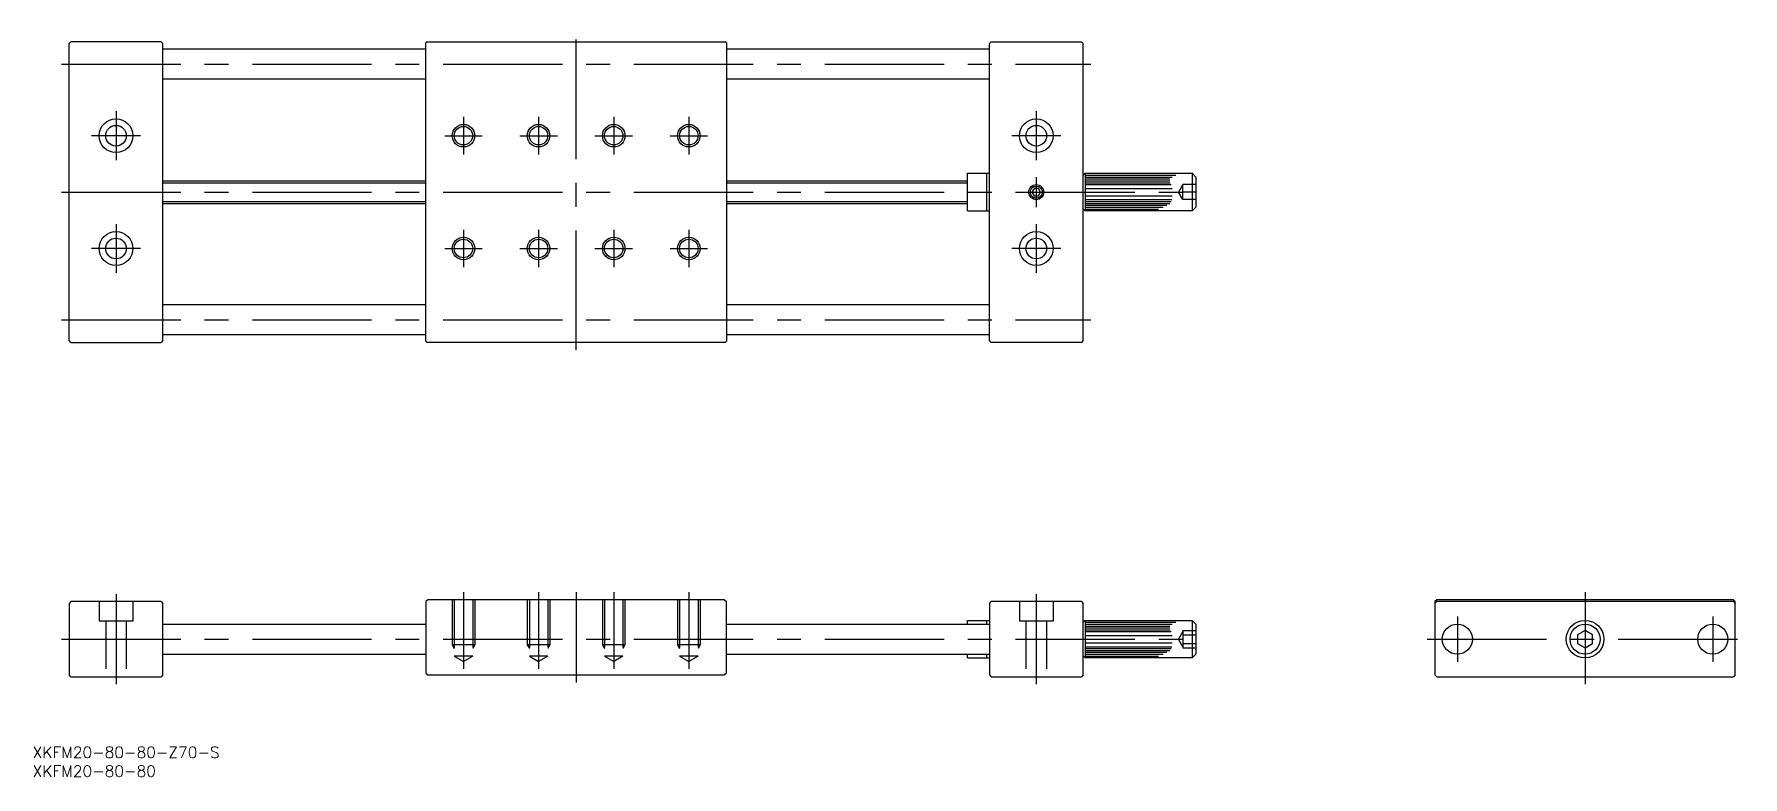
# Model space of a CAD drawing. Extents: x -413 to 42, y -37 to 161.
import ezdxf

# ---------------------------------------------------------------- set-up
doc = ezdxf.new("R2010")
doc.units = 0
doc.linetypes.add('CENTER', pattern=[50.8, 31.75, -6.35, 6.35, -6.35])
doc.linetypes.add('DASHED', pattern=[19.05, 12.7, -6.35])
doc.layers.get('0').update_dxf_attribs({"linetype": 'CONTINUOUS'})
doc.layers.add('CENTER', color=1, linetype='CONTINUOUS')
doc.styles.get("Standard").update_dxf_attribs({"font": 'txt.shx', "height": 3, "bigfont": 'bigfont.shx'})

msp = doc.modelspace()

# ---------------------------------------------------------------- linework, layer by layer
at = {"color": 7, "linetype": 'CONTINUOUS'}
for p, q in [((-403.09, 158.93), (-403.59, 158.43)), ((-403.59, 79.43), (-403.59, 158.43)), ((-379.09, 158.93), (-403.09, 158.93)), ((-379.09, 158.93), (-378.59, 158.43)), ((-378.59, 79.43), (-378.59, 158.43)), ((-308.59, 156.93), (-378.59, 156.93)), ((-308.29, 158.93), (-308.59, 158.63)), ((-308.59, 79.23), (-308.59, 158.63)), ((-308.29, 158.93), (-228.89, 158.93)), ((-228.59, 158.63), (-228.89, 158.93)), ((-228.59, 158.63), (-228.59, 79.23)), ((-158.59, 156.93), (-228.59, 156.93)), ((-158.09, 158.93), (-158.59, 158.43)), ((-158.59, 79.43), (-158.59, 158.43)), ((-158.09, 158.93), (-134.09, 158.93)), ((-134.09, 158.93), (-133.59, 158.43)), ((-133.59, 79.43), (-133.59, 158.43)), ((-308.59, 148.93), (-378.59, 148.93)), ((-158.59, 148.93), (-228.59, 148.93)), ((-164.39, 113.93), (-164.39, 123.93)), ((-164.39, 123.93), (-159.29, 123.93)), ((-159.29, 113.93), (-159.29, 123.93)), ((-159.29, 123.93), (-158.59, 123.93)), ((-133.09, 123.93), (-133.59, 123.43)), ((-133.09, 123.93), (-104.59, 123.93)), ((-133.09, 123.93), (-133.09, 113.93)), ((-133.09, 123.43), (-108.91, 123.43)), ((-133.09, 122.93), (-109.95, 122.93)), ((-104.59, 123.93), (-104.59, 113.93)), ((-103.59, 122.93), (-104.59, 123.93)), ((-103.59, 122.93), (-103.59, 114.93)), ((-378.59, 121.93), (-308.59, 121.93)), ((-228.59, 121.93), (-164.39, 121.93)), ((-146.66, 119.93), (-147.24, 118.93)), ((-147.24, 118.93), (-146.66, 117.93)), ((-145.51, 119.93), (-146.66, 119.93)), ((-144.93, 118.93), (-145.51, 119.93)), ((-145.51, 117.93), (-144.93, 118.93)), ((-133.09, 122.43), (-110.52, 122.43)), ((-133.09, 121.93), (-110.58, 121.93)), ((-133.09, 121.43), (-110.42, 121.43)), ((-133.09, 120.93), (-110.2, 120.93)), ((-133.09, 119.93), (-109.93, 119.93)), ((-378.59, 115.93), (-308.59, 115.93)), ((-228.59, 115.93), (-164.39, 115.93)), ((-164.39, 113.93), (-159.29, 113.93)), ((-159.29, 113.93), (-158.59, 113.93)), ((-146.66, 117.93), (-145.51, 117.93)), ((-133.09, 113.93), (-133.59, 114.43)), ((-133.09, 117.93), (-109.92, 117.93)), ((-133.09, 116.93), (-110.04, 116.93)), ((-133.09, 116.43), (-110.21, 116.43)), ((-133.09, 115.93), (-110.57, 115.93)), ((-133.09, 115.43), (-111.32, 115.43)), ((-133.09, 114.93), (-112.32, 114.93)), ((-133.09, 114.43), (-113.57, 114.43)), ((-104.59, 113.93), (-133.09, 113.93)), ((-104.59, 113.93), (-103.59, 114.93)), ((-308.59, 88.93), (-378.59, 88.93)), ((-158.59, 88.93), (-228.59, 88.93)), ((-403.09, 78.93), (-403.59, 79.43)), ((-403.09, 78.93), (-379.09, 78.93)), ((-378.59, 79.43), (-379.09, 78.93)), ((-308.59, 80.93), (-378.59, 80.93)), ((-308.59, 79.23), (-308.29, 78.93)), ((-228.89, 78.93), (-308.29, 78.93)), ((-228.59, 79.23), (-228.89, 78.93)), ((-158.59, 80.93), (-228.59, 80.93)), ((-158.09, 78.93), (-158.59, 79.43)), ((-134.09, 78.93), (-158.09, 78.93)), ((-133.59, 79.43), (-134.09, 78.93)), ((-403.09, 10), (-403.59, 9.5)), ((-403.59, 9.5), (-403.59, -9.5)), ((-379.09, 10), (-403.09, 10)), ((-379.09, 10), (-378.59, 9.5)), ((-378.59, -9.5), (-378.59, 9.5)), ((-308.09, 10.5), (-308.59, 10)), ((-308.59, 10), (-308.59, -9)), ((-229.09, 10.5), (-308.09, 10.5)), ((-229.09, 10.5), (-228.59, 10)), ((-228.59, -9), (-228.59, 10)), ((-158.59, 9.5), (-158.09, 10)), ((-158.59, 9.5), (-158.59, -9.5)), ((-134.09, 10), (-158.09, 10)), ((-134.09, 10), (-133.59, 9.5)), ((-133.59, -9.5), (-133.59, 9.5)), ((-39.5, 10.5), (-40, 10)), ((-40, 10), (-40, -9.5)), ((-39.5, 10), (-40, 9.5)), ((39.5, 10.5), (-39.5, 10.5)), ((40, 10), (-39.5, 10)), ((40, 10), (39.5, 10.5)), ((39.5, 10), (40, 9.5)), ((40, -9.5), (40, 10)), ((-164.39, 4), (-164.39, 5)), ((-164.39, 5), (-159.29, 5)), ((-159.29, 4), (-159.29, 5)), ((-159.29, 5), (-158.59, 5)), ((-133.09, 5), (-133.59, 4.5)), ((-133.09, 5), (-104.59, 5)), ((-133.09, 5), (-133.09, -5)), ((-104.59, 5), (-104.59, -5)), ((-103.59, 4), (-104.59, 5)), ((-378.59, 4), (-308.59, 4)), ((-228.59, 4), (-158.59, 4)), ((-133.09, 4.5), (-108.91, 4.5)), ((-133.09, 4), (-109.95, 4)), ((-133.09, 3.5), (-110.52, 3.5)), ((-133.09, 3), (-110.58, 3)), ((-133.09, 2.5), (-110.42, 2.5)), ((-133.09, 2), (-110.2, 2)), ((-133.09, 1), (-109.93, 1)), ((-103.59, 4), (-103.59, -4)), ((0, 2.31), (-2, 1.15)), ((-2, 1.15), (-2, -1.15)), ((2, 1.15), (0, 2.31)), ((2, -1.15), (2, 1.15)), ((-378.59, -4), (-308.59, -4)), ((-228.59, -4), (-158.59, -4)), ((-164.39, -5), (-164.39, -4)), ((-159.29, -5), (-159.29, -4)), ((-133.09, -5), (-133.59, -4.5)), ((-133.09, -1), (-109.92, -1)), ((-133.09, -2), (-110.04, -2)), ((-133.09, -2.5), (-110.21, -2.5)), ((-133.09, -3), (-110.57, -3)), ((-133.09, -3.5), (-111.32, -3.5)), ((-133.09, -4), (-112.32, -4)), ((-133.09, -4.5), (-113.57, -4.5)), ((-104.59, -5), (-103.59, -4)), ((-2, -1.15), (0, -2.31)), ((0, -2.31), (2, -1.15)), ((-308.59, -9), (-308.09, -9.5)), ((-228.59, -9), (-229.09, -9.5)), ((-164.39, -5), (-159.29, -5)), ((-159.29, -5), (-158.59, -5)), ((-104.59, -5), (-133.09, -5)), ((-403.09, -10), (-403.59, -9.5)), ((-403.09, -10), (-379.09, -10)), ((-378.59, -9.5), (-379.09, -10)), ((-308.09, -9.5), (-229.09, -9.5)), ((-158.59, -9.5), (-158.09, -10)), ((-158.09, -10), (-134.09, -10)), ((-133.59, -9.5), (-134.09, -10)), ((-39.5, -10), (-40, -9.5)), ((-39.5, -10), (39.5, -10)), ((40, -9.5), (39.5, -10))]:
    msp.add_line(p, q, dxfattribs=at)
at = {"color": 3, "linetype": 'CONTINUOUS'}
for p, q in [((-378.59, 121.39), (-308.59, 121.39)), ((-228.59, 121.39), (-164.39, 121.39)), ((-378.59, 116.47), (-308.59, 116.47)), ((-228.59, 116.47), (-164.39, 116.47))]:
    msp.add_line(p, q, dxfattribs=at)
at = {"color": 3, "linetype": 'DASHED'}
for p, q in [((-107.09, 116.93), (-108.25, 118.93)), ((-107.09, 120.93), (-108.24, 118.93)), ((-107.09, 116.93), (-107.09, 120.93)), ((-103.59, 120.93), (-107.09, 120.93)), ((-103.59, 118.93), (-107.09, 118.93)), ((-103.59, 116.93), (-107.09, 116.93)), ((-395.59, 10), (-395.59, 4.8)), ((-386.59, 10), (-386.59, 4.8)), ((-301.59, 10.5), (-301.59, -1.5)), ((-301.05, 10.5), (-301.05, -4.5)), ((-296.13, 10.5), (-296.13, -4.5)), ((-295.59, 10.5), (-295.59, -1.5)), ((-281.59, 10.5), (-281.59, -1.5)), ((-281.05, 10.5), (-281.05, -4.5)), ((-276.13, 10.5), (-276.13, -4.5)), ((-275.59, 10.5), (-275.59, -1.5)), ((-261.59, 10.5), (-261.59, -1.5)), ((-261.05, 10.5), (-261.05, -4.5)), ((-256.13, 10.5), (-256.13, -4.5)), ((-255.59, 10.5), (-255.59, -1.5)), ((-241.59, 10.5), (-241.59, -1.5)), ((-241.05, 10.5), (-241.05, -4.5)), ((-236.13, 10.5), (-236.13, -4.5)), ((-235.59, 10.5), (-235.59, -1.5)), ((-150.59, 10), (-150.59, 4.8)), ((-141.59, 10), (-141.59, 4.8)), ((-386.59, 4.8), (-395.59, 4.8)), ((-393.84, 4.8), (-393.84, -10)), ((-388.34, 4.8), (-388.34, -10)), ((-141.59, 4.8), (-150.59, 4.8)), ((-148.84, 4.8), (-148.84, -10)), ((-143.34, 4.8), (-143.34, -10)), ((-107.09, -2), (-108.25, 0.01)), ((-107.09, 2), (-108.24, 0)), ((-107.09, 2.31), (-107.09, -2.31)), ((-107.09, 2.31), (-103.59, 2.31)), ((-107.09, 1.15), (-103.59, 1.15)), ((-295.59, -1.5), (-301.59, -1.5)), ((-301.59, -1.5), (-301.05, -2.44)), ((-296.13, -4.5), (-301.05, -4.5)), ((-301.05, -4.5), (-298.59, -5.92)), ((-296.13, -4.5), (-298.59, -5.92)), ((-295.59, -1.5), (-296.13, -2.44)), ((-275.59, -1.5), (-281.59, -1.5)), ((-281.59, -1.5), (-281.05, -2.44)), ((-276.13, -4.5), (-281.05, -4.5)), ((-281.05, -4.5), (-278.59, -5.92)), ((-276.13, -4.5), (-278.59, -5.92)), ((-275.59, -1.5), (-276.13, -2.44)), ((-255.59, -1.5), (-261.59, -1.5)), ((-261.59, -1.5), (-261.05, -2.44)), ((-256.13, -4.5), (-261.05, -4.5)), ((-261.05, -4.5), (-258.59, -5.92)), ((-256.13, -4.5), (-258.59, -5.92)), ((-255.59, -1.5), (-256.13, -2.44)), ((-235.59, -1.5), (-241.59, -1.5)), ((-241.59, -1.5), (-241.05, -2.44)), ((-236.13, -4.5), (-241.05, -4.5)), ((-241.05, -4.5), (-238.59, -5.92)), ((-236.13, -4.5), (-238.59, -5.92)), ((-235.59, -1.5), (-236.13, -2.44)), ((-107.09, -1.15), (-103.59, -1.15)), ((-107.09, -2.31), (-103.59, -2.31))]:
    msp.add_line(p, q, dxfattribs=at)
at = {"color": 7, "linetype": 'CONTINUOUS'}
for centre, radius in [((-391.09, 133.93), 4.5), ((-391.09, 133.93), 2.75), ((-146.09, 133.93), 4.5), ((-146.09, 133.93), 2.75), ((-298.59, 133.93), 2.46), ((-278.59, 133.93), 2.46), ((-258.59, 133.93), 2.46), ((-238.59, 133.93), 2.46), ((-146.09, 118.93), 1.62), ((-391.09, 103.93), 4.5), ((-391.09, 103.93), 2.75), ((-298.59, 103.93), 2.46), ((-278.59, 103.93), 2.46), ((-258.59, 103.93), 2.46), ((-238.59, 103.93), 2.46), ((-146.09, 103.93), 4.5), ((-146.09, 103.93), 2.75), ((0, 0), 5), ((-34, 0), 4), ((0, 0), 4), ((34, 0), 4)]:
    msp.add_circle(centre, radius, dxfattribs=at)
at = {"color": 3, "linetype": 'CONTINUOUS'}
for centre, radius in [((-298.59, 133.93), 3), ((-278.59, 133.93), 3), ((-258.59, 133.93), 3), ((-238.59, 133.93), 3), ((-146.09, 118.93), 2), ((-298.59, 103.93), 3), ((-278.59, 103.93), 3), ((-258.59, 103.93), 3), ((-238.59, 103.93), 3)]:
    msp.add_circle(centre, radius, dxfattribs=at)
at = {"layer": 'CENTER', "color": 1, "linetype": 'CENTER'}
for p, q in [((-268.59, 76.93), (-268.59, 160.93)), ((-405.59, 152.93), (-131.59, 152.93)), ((-391.09, 140.43), (-391.09, 127.43)), ((-298.59, 138.93), (-298.59, 128.93)), ((-278.59, 138.93), (-278.59, 128.93)), ((-258.59, 138.93), (-258.59, 128.93)), ((-238.59, 138.93), (-238.59, 128.93)), ((-146.09, 140.43), (-146.09, 127.43)), ((-384.59, 133.93), (-397.59, 133.93)), ((-303.59, 133.93), (-293.59, 133.93)), ((-283.59, 133.93), (-273.59, 133.93)), ((-263.59, 133.93), (-253.59, 133.93)), ((-243.59, 133.93), (-233.59, 133.93)), ((-139.59, 133.93), (-152.59, 133.93)), ((-146.09, 122.93), (-146.09, 114.93)), ((-405.59, 118.93), (-101.59, 118.93)), ((-150.24, 118.93), (-141.94, 118.93)), ((-391.09, 110.43), (-391.09, 97.43)), ((-146.09, 110.43), (-146.09, 97.43)), ((-298.59, 108.93), (-298.59, 98.93)), ((-278.59, 108.93), (-278.59, 98.93)), ((-258.59, 108.93), (-258.59, 98.93)), ((-238.59, 108.93), (-238.59, 98.93)), ((-384.59, 103.93), (-397.59, 103.93)), ((-303.59, 103.93), (-293.59, 103.93)), ((-283.59, 103.93), (-273.59, 103.93)), ((-263.59, 103.93), (-253.59, 103.93)), ((-243.59, 103.93), (-233.59, 103.93)), ((-139.59, 103.93), (-152.59, 103.93)), ((-405.59, 84.93), (-131.59, 84.93)), ((-391.09, 12), (-391.09, -12)), ((-298.59, 12.5), (-298.59, -7.92)), ((-278.59, 12.5), (-278.59, -7.92)), ((-268.59, 12.5), (-268.59, -11.5)), ((-258.59, 12.5), (-258.59, -7.92)), ((-238.59, 12.5), (-238.59, -7.92)), ((-146.09, 12), (-146.09, -12)), ((0, 12.5), (0, -12)), ((-34, 6), (-34, -6)), ((34, 6), (34, -6)), ((-42, 0), (42, 0)), ((-405.59, 0), (-101.59, 0))]:
    msp.add_line(p, q, dxfattribs=at)

# ---------------------------------------------------------------- texts
at = {"color": 7, "linetype": 'CONTINUOUS'}
for s, p in [('XKFM20-80-80-Z70-S', (-413.26, -31.61)), ('XKFM20-80-80', (-413.26, -36.61))]:
    msp.add_text(s, height=3, dxfattribs=at).set_placement(p)

doc.saveas('drawing.dxf')
